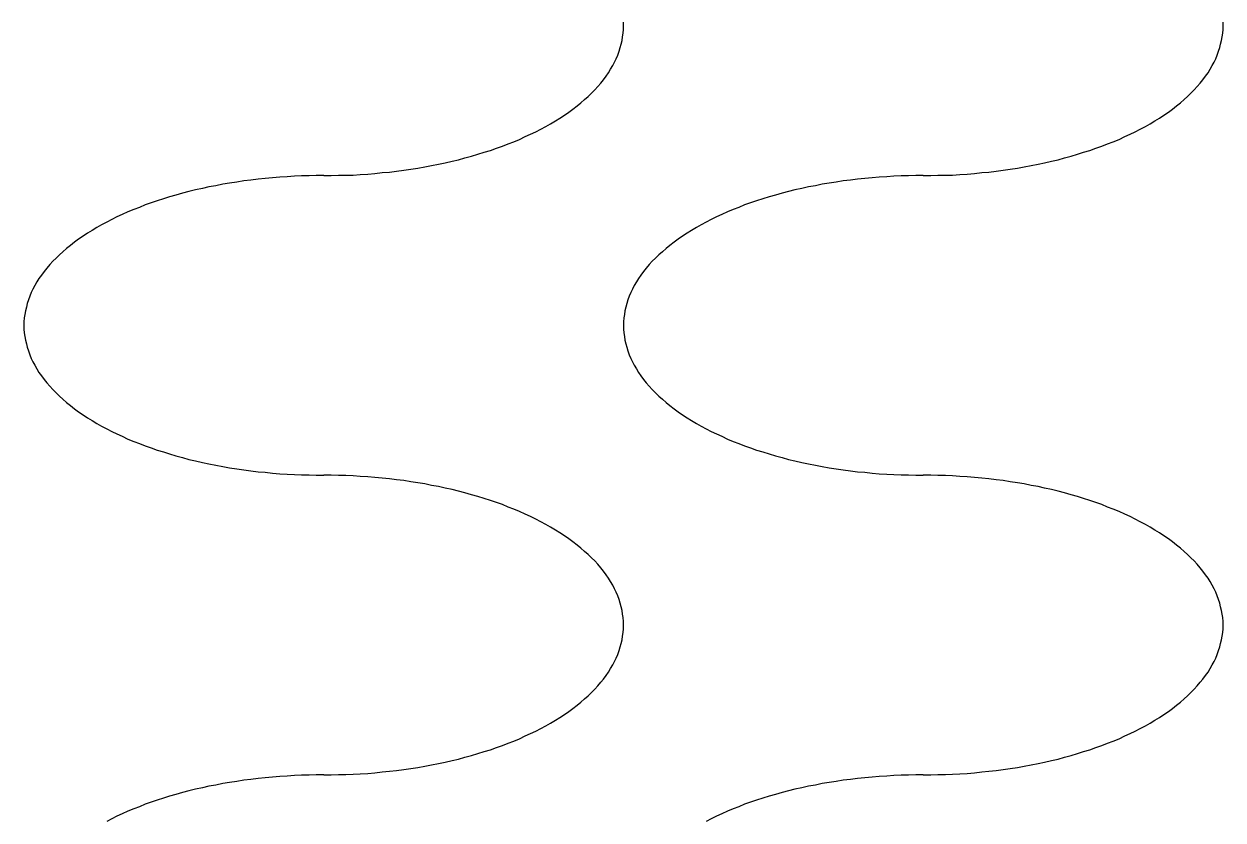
# Model space of a CAD drawing. Extents: x 0 to 40, y 0 to 70.
# Drawn here: x 29.6 to 30, y 52.5849 to 52.8506 of the extents above; entities that cross this region are included whole.
import ezdxf

# ---------------------------------------------------------------- set-up
doc = ezdxf.new("R2010")
doc.units = 0
doc.layers.add('AL_FOIL', color=2, linetype='CONTINUOUS')

msp = doc.modelspace()

# ---------------------------------------------------------------- linework, layer by layer
at = {"layer": 'AL_FOIL'}
for p, q in [((29.7999, 52.8475), (29.8, 52.8488)), ((29.8, 52.85), (29.8, 52.8512)), ((29.8, 52.8488), (29.8, 52.85)), ((29.9999, 52.8475), (30, 52.8488)), ((30, 52.85), (30, 52.8512)), ((30, 52.8488), (30, 52.85)), ((29.7992, 52.8439), (29.7995, 52.8451)), ((29.7995, 52.8451), (29.7997, 52.8463)), ((29.7997, 52.8463), (29.7999, 52.8475)), ((29.9992, 52.8439), (29.9995, 52.8451)), ((29.9995, 52.8451), (29.9997, 52.8463)), ((29.9997, 52.8463), (29.9999, 52.8475)), ((29.7976, 52.839), (29.7981, 52.8402)), ((29.7981, 52.8402), (29.7985, 52.8415)), ((29.7985, 52.8415), (29.7989, 52.8427)), ((29.7989, 52.8427), (29.7992, 52.8439)), ((29.9976, 52.839), (29.9981, 52.8402)), ((29.9981, 52.8402), (29.9985, 52.8415)), ((29.9985, 52.8415), (29.9989, 52.8427)), ((29.9989, 52.8427), (29.9992, 52.8439)), ((29.7957, 52.8355), (29.7964, 52.8367)), ((29.7964, 52.8367), (29.797, 52.8379)), ((29.797, 52.8379), (29.7976, 52.839)), ((29.9957, 52.8355), (29.9964, 52.8367)), ((29.9964, 52.8367), (29.997, 52.8379)), ((29.997, 52.8379), (29.9976, 52.839)), ((29.7924, 52.8309), (29.7933, 52.832)), ((29.7933, 52.832), (29.7942, 52.8332)), ((29.7942, 52.8332), (29.795, 52.8343)), ((29.795, 52.8343), (29.7957, 52.8355)), ((29.9924, 52.8309), (29.9933, 52.832)), ((29.9933, 52.832), (29.9942, 52.8332)), ((29.9942, 52.8332), (29.995, 52.8343)), ((29.995, 52.8343), (29.9957, 52.8355)), ((29.7893, 52.8275), (29.7904, 52.8286)), ((29.7904, 52.8286), (29.7914, 52.8297)), ((29.7914, 52.8297), (29.7924, 52.8309)), ((29.9893, 52.8275), (29.9904, 52.8286)), ((29.9904, 52.8286), (29.9914, 52.8297)), ((29.9914, 52.8297), (29.9924, 52.8309)), ((29.7845, 52.8233), (29.7858, 52.8243)), ((29.7858, 52.8243), (29.787, 52.8254)), ((29.787, 52.8254), (29.7882, 52.8264)), ((29.7882, 52.8264), (29.7893, 52.8275)), ((29.9845, 52.8233), (29.9858, 52.8243)), ((29.9858, 52.8243), (29.987, 52.8254)), ((29.987, 52.8254), (29.9882, 52.8264)), ((29.9882, 52.8264), (29.9893, 52.8275)), ((29.7788, 52.8192), (29.7803, 52.8202)), ((29.7803, 52.8202), (29.7818, 52.8212)), ((29.7818, 52.8212), (29.7831, 52.8222)), ((29.7831, 52.8222), (29.7845, 52.8233)), ((29.9788, 52.8192), (29.9803, 52.8202)), ((29.9803, 52.8202), (29.9818, 52.8212)), ((29.9818, 52.8212), (29.9831, 52.8222)), ((29.9831, 52.8222), (29.9845, 52.8233)), ((29.7724, 52.8155), (29.7741, 52.8164)), ((29.7741, 52.8164), (29.7757, 52.8173)), ((29.7757, 52.8173), (29.7773, 52.8183)), ((29.7773, 52.8183), (29.7788, 52.8192)), ((29.9724, 52.8155), (29.9741, 52.8164)), ((29.9741, 52.8164), (29.9757, 52.8173)), ((29.9757, 52.8173), (29.9773, 52.8183)), ((29.9773, 52.8183), (29.9788, 52.8192)), ((29.7634, 52.8113), (29.7653, 52.8121)), ((29.7653, 52.8121), (29.7672, 52.813)), ((29.7672, 52.813), (29.769, 52.8138)), ((29.769, 52.8138), (29.7707, 52.8146)), ((29.7707, 52.8146), (29.7724, 52.8155)), ((29.9634, 52.8113), (29.9653, 52.8121)), ((29.9653, 52.8121), (29.9672, 52.813)), ((29.9672, 52.813), (29.969, 52.8138)), ((29.969, 52.8138), (29.9707, 52.8146)), ((29.9707, 52.8146), (29.9724, 52.8155)), ((29.7535, 52.8078), (29.7556, 52.8084)), ((29.7556, 52.8084), (29.7576, 52.8091)), ((29.7576, 52.8091), (29.7596, 52.8098)), ((29.7596, 52.8098), (29.7615, 52.8106)), ((29.7615, 52.8106), (29.7634, 52.8113)), ((29.9535, 52.8078), (29.9556, 52.8084)), ((29.9556, 52.8084), (29.9576, 52.8091)), ((29.9576, 52.8091), (29.9596, 52.8098)), ((29.9596, 52.8098), (29.9615, 52.8106)), ((29.9615, 52.8106), (29.9634, 52.8113)), ((29.7383, 52.8038), (29.7405, 52.8043)), ((29.7405, 52.8043), (29.7428, 52.8048)), ((29.7428, 52.8048), (29.745, 52.8053)), ((29.745, 52.8053), (29.7471, 52.8059)), ((29.7471, 52.8059), (29.7493, 52.8065)), ((29.7493, 52.8065), (29.7514, 52.8071)), ((29.7514, 52.8071), (29.7535, 52.8078)), ((29.9383, 52.8038), (29.9405, 52.8043)), ((29.9405, 52.8043), (29.9428, 52.8048)), ((29.9428, 52.8048), (29.945, 52.8053)), ((29.945, 52.8053), (29.9471, 52.8059)), ((29.9471, 52.8059), (29.9493, 52.8065)), ((29.9493, 52.8065), (29.9514, 52.8071)), ((29.9514, 52.8071), (29.9535, 52.8078)), ((29.6975, 52.8), (29.6951, 52.7999)), ((29.7, 52.8), (29.6975, 52.8)), ((29.7, 52.8), (29.7025, 52.8)), ((29.7025, 52.8), (29.7049, 52.8001)), ((29.7049, 52.8001), (29.7074, 52.8001)), ((29.7074, 52.8001), (29.7098, 52.8002)), ((29.7098, 52.8002), (29.7122, 52.8004)), ((29.7122, 52.8004), (29.7147, 52.8005)), ((29.7147, 52.8005), (29.7171, 52.8007)), ((29.7171, 52.8007), (29.7195, 52.801)), ((29.7195, 52.801), (29.7219, 52.8012)), ((29.7219, 52.8012), (29.7243, 52.8015)), ((29.7243, 52.8015), (29.7267, 52.8018)), ((29.7267, 52.8018), (29.729, 52.8022)), ((29.729, 52.8022), (29.7314, 52.8025)), ((29.7314, 52.8025), (29.7337, 52.8029)), ((29.7337, 52.8029), (29.736, 52.8034)), ((29.736, 52.8034), (29.7383, 52.8038)), ((29.8975, 52.8), (29.8951, 52.7999)), ((29.9, 52.8), (29.8975, 52.8)), ((29.9, 52.8), (29.9025, 52.8)), ((29.9025, 52.8), (29.9049, 52.8001)), ((29.9049, 52.8001), (29.9074, 52.8001)), ((29.9074, 52.8001), (29.9098, 52.8002)), ((29.9098, 52.8002), (29.9122, 52.8004)), ((29.9122, 52.8004), (29.9147, 52.8005)), ((29.9147, 52.8005), (29.9171, 52.8007)), ((29.9171, 52.8007), (29.9195, 52.801)), ((29.9195, 52.801), (29.9219, 52.8012)), ((29.9219, 52.8012), (29.9243, 52.8015)), ((29.9243, 52.8015), (29.9267, 52.8018)), ((29.9267, 52.8018), (29.929, 52.8022)), ((29.929, 52.8022), (29.9314, 52.8025)), ((29.9314, 52.8025), (29.9337, 52.8029)), ((29.9337, 52.8029), (29.936, 52.8034)), ((29.936, 52.8034), (29.9383, 52.8038)), ((29.6617, 52.7962), (29.6595, 52.7957)), ((29.664, 52.7966), (29.6617, 52.7962)), ((29.6663, 52.7971), (29.664, 52.7966)), ((29.6686, 52.7975), (29.6663, 52.7971)), ((29.671, 52.7978), (29.6686, 52.7975)), ((29.6733, 52.7982), (29.671, 52.7978)), ((29.6757, 52.7985), (29.6733, 52.7982)), ((29.6781, 52.7988), (29.6757, 52.7985)), ((29.6805, 52.799), (29.6781, 52.7988)), ((29.6829, 52.7993), (29.6805, 52.799)), ((29.6853, 52.7995), (29.6829, 52.7993)), ((29.6878, 52.7996), (29.6853, 52.7995)), ((29.6902, 52.7998), (29.6878, 52.7996)), ((29.6926, 52.7999), (29.6902, 52.7998)), ((29.6951, 52.7999), (29.6926, 52.7999)), ((29.8617, 52.7962), (29.8595, 52.7957)), ((29.864, 52.7966), (29.8617, 52.7962)), ((29.8663, 52.7971), (29.864, 52.7966)), ((29.8686, 52.7975), (29.8663, 52.7971)), ((29.871, 52.7978), (29.8686, 52.7975)), ((29.8733, 52.7982), (29.871, 52.7978)), ((29.8757, 52.7985), (29.8733, 52.7982)), ((29.8781, 52.7988), (29.8757, 52.7985)), ((29.8805, 52.799), (29.8781, 52.7988)), ((29.8829, 52.7993), (29.8805, 52.799)), ((29.8853, 52.7995), (29.8829, 52.7993)), ((29.8878, 52.7996), (29.8853, 52.7995)), ((29.8902, 52.7998), (29.8878, 52.7996)), ((29.8926, 52.7999), (29.8902, 52.7998)), ((29.8951, 52.7999), (29.8926, 52.7999)), ((29.6465, 52.7922), (29.6444, 52.7916)), ((29.6486, 52.7929), (29.6465, 52.7922)), ((29.6507, 52.7935), (29.6486, 52.7929)), ((29.6529, 52.7941), (29.6507, 52.7935)), ((29.655, 52.7947), (29.6529, 52.7941)), ((29.6572, 52.7952), (29.655, 52.7947)), ((29.6595, 52.7957), (29.6572, 52.7952)), ((29.8465, 52.7922), (29.8444, 52.7916)), ((29.8486, 52.7929), (29.8465, 52.7922)), ((29.8507, 52.7935), (29.8486, 52.7929)), ((29.8529, 52.7941), (29.8507, 52.7935)), ((29.855, 52.7947), (29.8529, 52.7941)), ((29.8572, 52.7952), (29.855, 52.7947)), ((29.8595, 52.7957), (29.8572, 52.7952)), ((29.6366, 52.7887), (29.6347, 52.7879)), ((29.6385, 52.7894), (29.6366, 52.7887)), ((29.6404, 52.7902), (29.6385, 52.7894)), ((29.6424, 52.7909), (29.6404, 52.7902)), ((29.6444, 52.7916), (29.6424, 52.7909)), ((29.8366, 52.7887), (29.8347, 52.7879)), ((29.8385, 52.7894), (29.8366, 52.7887)), ((29.8404, 52.7902), (29.8385, 52.7894)), ((29.8424, 52.7909), (29.8404, 52.7902)), ((29.8444, 52.7916), (29.8424, 52.7909)), ((29.6276, 52.7845), (29.6259, 52.7836)), ((29.6293, 52.7854), (29.6276, 52.7845)), ((29.631, 52.7862), (29.6293, 52.7854)), ((29.6328, 52.787), (29.631, 52.7862)), ((29.6347, 52.7879), (29.6328, 52.787)), ((29.8276, 52.7845), (29.8259, 52.7836)), ((29.8293, 52.7854), (29.8276, 52.7845)), ((29.831, 52.7862), (29.8293, 52.7854)), ((29.8328, 52.787), (29.831, 52.7862)), ((29.8347, 52.7879), (29.8328, 52.787)), ((29.6212, 52.7808), (29.6197, 52.7798)), ((29.6227, 52.7817), (29.6212, 52.7808)), ((29.6243, 52.7827), (29.6227, 52.7817)), ((29.6259, 52.7836), (29.6243, 52.7827)), ((29.8212, 52.7808), (29.8197, 52.7798)), ((29.8227, 52.7817), (29.8212, 52.7808)), ((29.8243, 52.7827), (29.8227, 52.7817)), ((29.8259, 52.7836), (29.8243, 52.7827)), ((29.6155, 52.7767), (29.6142, 52.7757)), ((29.6169, 52.7778), (29.6155, 52.7767)), ((29.6182, 52.7788), (29.6169, 52.7778)), ((29.6197, 52.7798), (29.6182, 52.7788)), ((29.8155, 52.7767), (29.8142, 52.7757)), ((29.8169, 52.7778), (29.8155, 52.7767)), ((29.8182, 52.7788), (29.8169, 52.7778)), ((29.8197, 52.7798), (29.8182, 52.7788)), ((29.6107, 52.7725), (29.6096, 52.7714)), ((29.6118, 52.7736), (29.6107, 52.7725)), ((29.613, 52.7746), (29.6118, 52.7736)), ((29.6142, 52.7757), (29.613, 52.7746)), ((29.8107, 52.7725), (29.8096, 52.7714)), ((29.8118, 52.7736), (29.8107, 52.7725)), ((29.813, 52.7746), (29.8118, 52.7736)), ((29.8142, 52.7757), (29.813, 52.7746)), ((29.6067, 52.768), (29.6058, 52.7668)), ((29.6076, 52.7691), (29.6067, 52.768)), ((29.6086, 52.7703), (29.6076, 52.7691)), ((29.6096, 52.7714), (29.6086, 52.7703)), ((29.8067, 52.768), (29.8058, 52.7668)), ((29.8076, 52.7691), (29.8067, 52.768)), ((29.8086, 52.7703), (29.8076, 52.7691)), ((29.8096, 52.7714), (29.8086, 52.7703)), ((29.6043, 52.7645), (29.6036, 52.7633)), ((29.605, 52.7657), (29.6043, 52.7645)), ((29.6058, 52.7668), (29.605, 52.7657)), ((29.8043, 52.7645), (29.8036, 52.7633)), ((29.805, 52.7657), (29.8043, 52.7645)), ((29.8058, 52.7668), (29.805, 52.7657)), ((29.6024, 52.761), (29.6019, 52.7598)), ((29.603, 52.7621), (29.6024, 52.761)), ((29.6036, 52.7633), (29.603, 52.7621)), ((29.8024, 52.761), (29.8019, 52.7598)), ((29.803, 52.7621), (29.8024, 52.761)), ((29.8036, 52.7633), (29.803, 52.7621)), ((29.6008, 52.7561), (29.6005, 52.7549)), ((29.6011, 52.7573), (29.6008, 52.7561)), ((29.6015, 52.7585), (29.6011, 52.7573)), ((29.6019, 52.7598), (29.6015, 52.7585)), ((29.8008, 52.7561), (29.8005, 52.7549)), ((29.8011, 52.7573), (29.8008, 52.7561)), ((29.8015, 52.7585), (29.8011, 52.7573)), ((29.8019, 52.7598), (29.8015, 52.7585)), ((29.6001, 52.7525), (29.6, 52.7512)), ((29.6003, 52.7537), (29.6001, 52.7525)), ((29.6005, 52.7549), (29.6003, 52.7537)), ((29.8001, 52.7525), (29.8, 52.7512)), ((29.8003, 52.7537), (29.8001, 52.7525)), ((29.8005, 52.7549), (29.8003, 52.7537)), ((29.6, 52.7512), (29.6, 52.75)), ((29.6, 52.75), (29.6, 52.7488)), ((29.6, 52.7488), (29.6001, 52.7475)), ((29.8, 52.7512), (29.8, 52.75)), ((29.8, 52.75), (29.8, 52.7488)), ((29.8, 52.7488), (29.8001, 52.7475)), ((29.6001, 52.7475), (29.6003, 52.7463)), ((29.6003, 52.7463), (29.6005, 52.7451)), ((29.6005, 52.7451), (29.6008, 52.7439)), ((29.8001, 52.7475), (29.8003, 52.7463)), ((29.8003, 52.7463), (29.8005, 52.7451)), ((29.8005, 52.7451), (29.8008, 52.7439)), ((29.6008, 52.7439), (29.6011, 52.7427)), ((29.6011, 52.7427), (29.6015, 52.7415)), ((29.6015, 52.7415), (29.6019, 52.7402)), ((29.6019, 52.7402), (29.6024, 52.739)), ((29.8008, 52.7439), (29.8011, 52.7427)), ((29.8011, 52.7427), (29.8015, 52.7415)), ((29.8015, 52.7415), (29.8019, 52.7402)), ((29.8019, 52.7402), (29.8024, 52.739)), ((29.6024, 52.739), (29.603, 52.7379)), ((29.603, 52.7379), (29.6036, 52.7367)), ((29.6036, 52.7367), (29.6043, 52.7355)), ((29.8024, 52.739), (29.803, 52.7379)), ((29.803, 52.7379), (29.8036, 52.7367)), ((29.8036, 52.7367), (29.8043, 52.7355)), ((29.6043, 52.7355), (29.605, 52.7343)), ((29.605, 52.7343), (29.6058, 52.7332)), ((29.6058, 52.7332), (29.6067, 52.732)), ((29.6067, 52.732), (29.6076, 52.7309)), ((29.8043, 52.7355), (29.805, 52.7343)), ((29.805, 52.7343), (29.8058, 52.7332)), ((29.8058, 52.7332), (29.8067, 52.732)), ((29.8067, 52.732), (29.8076, 52.7309)), ((29.6076, 52.7309), (29.6086, 52.7297)), ((29.6086, 52.7297), (29.6096, 52.7286)), ((29.6096, 52.7286), (29.6107, 52.7275)), ((29.8076, 52.7309), (29.8086, 52.7297)), ((29.8086, 52.7297), (29.8096, 52.7286)), ((29.8096, 52.7286), (29.8107, 52.7275)), ((29.6107, 52.7275), (29.6118, 52.7264)), ((29.6118, 52.7264), (29.613, 52.7254)), ((29.613, 52.7254), (29.6142, 52.7243)), ((29.6142, 52.7243), (29.6155, 52.7233)), ((29.8107, 52.7275), (29.8118, 52.7264)), ((29.8118, 52.7264), (29.813, 52.7254)), ((29.813, 52.7254), (29.8142, 52.7243)), ((29.8142, 52.7243), (29.8155, 52.7233)), ((29.6155, 52.7233), (29.6169, 52.7222)), ((29.6169, 52.7222), (29.6182, 52.7212)), ((29.6182, 52.7212), (29.6197, 52.7202)), ((29.6197, 52.7202), (29.6212, 52.7192)), ((29.8155, 52.7233), (29.8169, 52.7222)), ((29.8169, 52.7222), (29.8182, 52.7212)), ((29.8182, 52.7212), (29.8197, 52.7202)), ((29.8197, 52.7202), (29.8212, 52.7192)), ((29.6212, 52.7192), (29.6227, 52.7183)), ((29.6227, 52.7183), (29.6243, 52.7173)), ((29.6243, 52.7173), (29.6259, 52.7164)), ((29.6259, 52.7164), (29.6276, 52.7155)), ((29.8212, 52.7192), (29.8227, 52.7183)), ((29.8227, 52.7183), (29.8243, 52.7173)), ((29.8243, 52.7173), (29.8259, 52.7164)), ((29.8259, 52.7164), (29.8276, 52.7155)), ((29.6276, 52.7155), (29.6293, 52.7146)), ((29.6293, 52.7146), (29.631, 52.7138)), ((29.631, 52.7138), (29.6328, 52.713)), ((29.6328, 52.713), (29.6347, 52.7121)), ((29.6347, 52.7121), (29.6366, 52.7113)), ((29.8276, 52.7155), (29.8293, 52.7146)), ((29.8293, 52.7146), (29.831, 52.7138)), ((29.831, 52.7138), (29.8328, 52.713)), ((29.8328, 52.713), (29.8347, 52.7121)), ((29.8347, 52.7121), (29.8366, 52.7113)), ((29.6366, 52.7113), (29.6385, 52.7106)), ((29.6385, 52.7106), (29.6404, 52.7098)), ((29.6404, 52.7098), (29.6424, 52.7091)), ((29.6424, 52.7091), (29.6444, 52.7084)), ((29.6444, 52.7084), (29.6465, 52.7078)), ((29.8366, 52.7113), (29.8385, 52.7106)), ((29.8385, 52.7106), (29.8404, 52.7098)), ((29.8404, 52.7098), (29.8424, 52.7091)), ((29.8424, 52.7091), (29.8444, 52.7084)), ((29.8444, 52.7084), (29.8465, 52.7078)), ((29.6465, 52.7078), (29.6486, 52.7071)), ((29.6486, 52.7071), (29.6507, 52.7065)), ((29.6507, 52.7065), (29.6529, 52.7059)), ((29.6529, 52.7059), (29.655, 52.7053)), ((29.655, 52.7053), (29.6572, 52.7048)), ((29.6572, 52.7048), (29.6595, 52.7043)), ((29.6595, 52.7043), (29.6617, 52.7038)), ((29.8465, 52.7078), (29.8486, 52.7071)), ((29.8486, 52.7071), (29.8507, 52.7065)), ((29.8507, 52.7065), (29.8529, 52.7059)), ((29.8529, 52.7059), (29.855, 52.7053)), ((29.855, 52.7053), (29.8572, 52.7048)), ((29.8572, 52.7048), (29.8595, 52.7043)), ((29.8595, 52.7043), (29.8617, 52.7038)), ((29.6617, 52.7038), (29.664, 52.7034)), ((29.664, 52.7034), (29.6663, 52.7029)), ((29.6663, 52.7029), (29.6686, 52.7025)), ((29.6686, 52.7025), (29.671, 52.7022)), ((29.671, 52.7022), (29.6733, 52.7018)), ((29.6733, 52.7018), (29.6757, 52.7015)), ((29.6757, 52.7015), (29.6781, 52.7012)), ((29.6781, 52.7012), (29.6805, 52.701)), ((29.6805, 52.701), (29.6829, 52.7007)), ((29.6829, 52.7007), (29.6853, 52.7005)), ((29.6853, 52.7005), (29.6878, 52.7004)), ((29.6878, 52.7004), (29.6902, 52.7002)), ((29.6902, 52.7002), (29.6926, 52.7001)), ((29.6926, 52.7001), (29.6951, 52.7001)), ((29.6951, 52.7001), (29.6975, 52.7)), ((29.6975, 52.7), (29.7, 52.7)), ((29.7025, 52.7), (29.7, 52.7)), ((29.7049, 52.6999), (29.7025, 52.7)), ((29.8617, 52.7038), (29.864, 52.7034)), ((29.864, 52.7034), (29.8663, 52.7029)), ((29.8663, 52.7029), (29.8686, 52.7025)), ((29.8686, 52.7025), (29.871, 52.7022)), ((29.871, 52.7022), (29.8733, 52.7018)), ((29.8733, 52.7018), (29.8757, 52.7015)), ((29.8757, 52.7015), (29.8781, 52.7012)), ((29.8781, 52.7012), (29.8805, 52.701)), ((29.8805, 52.701), (29.8829, 52.7007)), ((29.8829, 52.7007), (29.8853, 52.7005)), ((29.8853, 52.7005), (29.8878, 52.7004)), ((29.8878, 52.7004), (29.8902, 52.7002)), ((29.8902, 52.7002), (29.8926, 52.7001)), ((29.8926, 52.7001), (29.8951, 52.7001)), ((29.8951, 52.7001), (29.8975, 52.7)), ((29.8975, 52.7), (29.9, 52.7)), ((29.9025, 52.7), (29.9, 52.7)), ((29.9049, 52.6999), (29.9025, 52.7)), ((29.7074, 52.6999), (29.7049, 52.6999)), ((29.7098, 52.6998), (29.7074, 52.6999)), ((29.7122, 52.6996), (29.7098, 52.6998)), ((29.7147, 52.6995), (29.7122, 52.6996)), ((29.7171, 52.6993), (29.7147, 52.6995)), ((29.7195, 52.699), (29.7171, 52.6993)), ((29.7219, 52.6988), (29.7195, 52.699)), ((29.7243, 52.6985), (29.7219, 52.6988)), ((29.7267, 52.6982), (29.7243, 52.6985)), ((29.729, 52.6978), (29.7267, 52.6982)), ((29.7314, 52.6975), (29.729, 52.6978)), ((29.7337, 52.6971), (29.7314, 52.6975)), ((29.736, 52.6966), (29.7337, 52.6971)), ((29.7383, 52.6962), (29.736, 52.6966)), ((29.7405, 52.6957), (29.7383, 52.6962)), ((29.9074, 52.6999), (29.9049, 52.6999)), ((29.9098, 52.6998), (29.9074, 52.6999)), ((29.9122, 52.6996), (29.9098, 52.6998)), ((29.9147, 52.6995), (29.9122, 52.6996)), ((29.9171, 52.6993), (29.9147, 52.6995)), ((29.9195, 52.699), (29.9171, 52.6993)), ((29.9219, 52.6988), (29.9195, 52.699)), ((29.9243, 52.6985), (29.9219, 52.6988)), ((29.9267, 52.6982), (29.9243, 52.6985)), ((29.929, 52.6978), (29.9267, 52.6982)), ((29.9314, 52.6975), (29.929, 52.6978)), ((29.9337, 52.6971), (29.9314, 52.6975)), ((29.936, 52.6966), (29.9337, 52.6971)), ((29.9383, 52.6962), (29.936, 52.6966)), ((29.9405, 52.6957), (29.9383, 52.6962)), ((29.7428, 52.6952), (29.7405, 52.6957)), ((29.745, 52.6947), (29.7428, 52.6952)), ((29.7471, 52.6941), (29.745, 52.6947)), ((29.7493, 52.6935), (29.7471, 52.6941)), ((29.7514, 52.6929), (29.7493, 52.6935)), ((29.7535, 52.6922), (29.7514, 52.6929)), ((29.7556, 52.6916), (29.7535, 52.6922)), ((29.9428, 52.6952), (29.9405, 52.6957)), ((29.945, 52.6947), (29.9428, 52.6952)), ((29.9471, 52.6941), (29.945, 52.6947)), ((29.9493, 52.6935), (29.9471, 52.6941)), ((29.9514, 52.6929), (29.9493, 52.6935)), ((29.9535, 52.6922), (29.9514, 52.6929)), ((29.9556, 52.6916), (29.9535, 52.6922)), ((29.7576, 52.6909), (29.7556, 52.6916)), ((29.7596, 52.6902), (29.7576, 52.6909)), ((29.7615, 52.6894), (29.7596, 52.6902)), ((29.7634, 52.6887), (29.7615, 52.6894)), ((29.7653, 52.6879), (29.7634, 52.6887)), ((29.9576, 52.6909), (29.9556, 52.6916)), ((29.9596, 52.6902), (29.9576, 52.6909)), ((29.9615, 52.6894), (29.9596, 52.6902)), ((29.9634, 52.6887), (29.9615, 52.6894)), ((29.9653, 52.6879), (29.9634, 52.6887)), ((29.7672, 52.687), (29.7653, 52.6879)), ((29.769, 52.6862), (29.7672, 52.687)), ((29.7707, 52.6854), (29.769, 52.6862)), ((29.7724, 52.6845), (29.7707, 52.6854)), ((29.7741, 52.6836), (29.7724, 52.6845)), ((29.9672, 52.687), (29.9653, 52.6879)), ((29.969, 52.6862), (29.9672, 52.687)), ((29.9707, 52.6854), (29.969, 52.6862)), ((29.9724, 52.6845), (29.9707, 52.6854)), ((29.9741, 52.6836), (29.9724, 52.6845)), ((29.7757, 52.6827), (29.7741, 52.6836)), ((29.7773, 52.6817), (29.7757, 52.6827)), ((29.7788, 52.6808), (29.7773, 52.6817)), ((29.7803, 52.6798), (29.7788, 52.6808)), ((29.9757, 52.6827), (29.9741, 52.6836)), ((29.9773, 52.6817), (29.9757, 52.6827)), ((29.9788, 52.6808), (29.9773, 52.6817)), ((29.9803, 52.6798), (29.9788, 52.6808)), ((29.7818, 52.6788), (29.7803, 52.6798)), ((29.7831, 52.6778), (29.7818, 52.6788)), ((29.7845, 52.6767), (29.7831, 52.6778)), ((29.7858, 52.6757), (29.7845, 52.6767)), ((29.9818, 52.6788), (29.9803, 52.6798)), ((29.9831, 52.6778), (29.9818, 52.6788)), ((29.9845, 52.6767), (29.9831, 52.6778)), ((29.9858, 52.6757), (29.9845, 52.6767)), ((29.787, 52.6746), (29.7858, 52.6757)), ((29.7882, 52.6736), (29.787, 52.6746)), ((29.7893, 52.6725), (29.7882, 52.6736)), ((29.7904, 52.6714), (29.7893, 52.6725)), ((29.987, 52.6746), (29.9858, 52.6757)), ((29.9882, 52.6736), (29.987, 52.6746)), ((29.9893, 52.6725), (29.9882, 52.6736)), ((29.9904, 52.6714), (29.9893, 52.6725)), ((29.7914, 52.6703), (29.7904, 52.6714)), ((29.7924, 52.6691), (29.7914, 52.6703)), ((29.7933, 52.668), (29.7924, 52.6691)), ((29.7942, 52.6668), (29.7933, 52.668)), ((29.9914, 52.6703), (29.9904, 52.6714)), ((29.9924, 52.6691), (29.9914, 52.6703)), ((29.9933, 52.668), (29.9924, 52.6691)), ((29.9942, 52.6668), (29.9933, 52.668)), ((29.795, 52.6657), (29.7942, 52.6668)), ((29.7957, 52.6645), (29.795, 52.6657)), ((29.7964, 52.6633), (29.7957, 52.6645)), ((29.995, 52.6657), (29.9942, 52.6668)), ((29.9957, 52.6645), (29.995, 52.6657)), ((29.9964, 52.6633), (29.9957, 52.6645)), ((29.797, 52.6621), (29.7964, 52.6633)), ((29.7976, 52.661), (29.797, 52.6621)), ((29.7981, 52.6598), (29.7976, 52.661)), ((29.997, 52.6621), (29.9964, 52.6633)), ((29.9976, 52.661), (29.997, 52.6621)), ((29.9981, 52.6598), (29.9976, 52.661)), ((29.7985, 52.6585), (29.7981, 52.6598)), ((29.7989, 52.6573), (29.7985, 52.6585)), ((29.7992, 52.6561), (29.7989, 52.6573)), ((29.7995, 52.6549), (29.7992, 52.6561)), ((29.9985, 52.6585), (29.9981, 52.6598)), ((29.9989, 52.6573), (29.9985, 52.6585)), ((29.9992, 52.6561), (29.9989, 52.6573)), ((29.9995, 52.6549), (29.9992, 52.6561)), ((29.7997, 52.6537), (29.7995, 52.6549)), ((29.7999, 52.6525), (29.7997, 52.6537)), ((29.8, 52.6512), (29.7999, 52.6525)), ((29.9997, 52.6537), (29.9995, 52.6549)), ((29.9999, 52.6525), (29.9997, 52.6537)), ((30, 52.6512), (29.9999, 52.6525)), ((29.7999, 52.6475), (29.8, 52.6488)), ((29.8, 52.65), (29.8, 52.6512)), ((29.8, 52.6488), (29.8, 52.65)), ((29.9999, 52.6475), (30, 52.6488)), ((30, 52.65), (30, 52.6512)), ((30, 52.6488), (30, 52.65)), ((29.7992, 52.6439), (29.7995, 52.6451)), ((29.7995, 52.6451), (29.7997, 52.6463)), ((29.7997, 52.6463), (29.7999, 52.6475)), ((29.9992, 52.6439), (29.9995, 52.6451)), ((29.9995, 52.6451), (29.9997, 52.6463)), ((29.9997, 52.6463), (29.9999, 52.6475)), ((29.7976, 52.639), (29.7981, 52.6402)), ((29.7981, 52.6402), (29.7985, 52.6415)), ((29.7985, 52.6415), (29.7989, 52.6427)), ((29.7989, 52.6427), (29.7992, 52.6439)), ((29.9976, 52.639), (29.9981, 52.6402)), ((29.9981, 52.6402), (29.9985, 52.6415)), ((29.9985, 52.6415), (29.9989, 52.6427)), ((29.9989, 52.6427), (29.9992, 52.6439)), ((29.7957, 52.6355), (29.7964, 52.6367)), ((29.7964, 52.6367), (29.797, 52.6379)), ((29.797, 52.6379), (29.7976, 52.639)), ((29.9957, 52.6355), (29.9964, 52.6367)), ((29.9964, 52.6367), (29.997, 52.6379)), ((29.997, 52.6379), (29.9976, 52.639)), ((29.7924, 52.6309), (29.7933, 52.632)), ((29.7933, 52.632), (29.7942, 52.6332)), ((29.7942, 52.6332), (29.795, 52.6343)), ((29.795, 52.6343), (29.7957, 52.6355)), ((29.9924, 52.6309), (29.9933, 52.632)), ((29.9933, 52.632), (29.9942, 52.6332)), ((29.9942, 52.6332), (29.995, 52.6343)), ((29.995, 52.6343), (29.9957, 52.6355)), ((29.7893, 52.6275), (29.7904, 52.6286)), ((29.7904, 52.6286), (29.7914, 52.6297)), ((29.7914, 52.6297), (29.7924, 52.6309)), ((29.9893, 52.6275), (29.9904, 52.6286)), ((29.9904, 52.6286), (29.9914, 52.6297)), ((29.9914, 52.6297), (29.9924, 52.6309)), ((29.7845, 52.6233), (29.7858, 52.6243)), ((29.7858, 52.6243), (29.787, 52.6254)), ((29.787, 52.6254), (29.7882, 52.6264)), ((29.7882, 52.6264), (29.7893, 52.6275)), ((29.9845, 52.6233), (29.9858, 52.6243)), ((29.9858, 52.6243), (29.987, 52.6254)), ((29.987, 52.6254), (29.9882, 52.6264)), ((29.9882, 52.6264), (29.9893, 52.6275)), ((29.7788, 52.6192), (29.7803, 52.6202)), ((29.7803, 52.6202), (29.7818, 52.6212)), ((29.7818, 52.6212), (29.7831, 52.6222)), ((29.7831, 52.6222), (29.7845, 52.6233)), ((29.9788, 52.6192), (29.9803, 52.6202)), ((29.9803, 52.6202), (29.9818, 52.6212)), ((29.9818, 52.6212), (29.9831, 52.6222)), ((29.9831, 52.6222), (29.9845, 52.6233)), ((29.7724, 52.6155), (29.7741, 52.6164)), ((29.7741, 52.6164), (29.7757, 52.6173)), ((29.7757, 52.6173), (29.7773, 52.6183)), ((29.7773, 52.6183), (29.7788, 52.6192)), ((29.9724, 52.6155), (29.9741, 52.6164)), ((29.9741, 52.6164), (29.9757, 52.6173)), ((29.9757, 52.6173), (29.9773, 52.6183)), ((29.9773, 52.6183), (29.9788, 52.6192)), ((29.7634, 52.6113), (29.7653, 52.6121)), ((29.7653, 52.6121), (29.7672, 52.613)), ((29.7672, 52.613), (29.769, 52.6138)), ((29.769, 52.6138), (29.7707, 52.6146)), ((29.7707, 52.6146), (29.7724, 52.6155)), ((29.9634, 52.6113), (29.9653, 52.6121)), ((29.9653, 52.6121), (29.9672, 52.613)), ((29.9672, 52.613), (29.969, 52.6138)), ((29.969, 52.6138), (29.9707, 52.6146)), ((29.9707, 52.6146), (29.9724, 52.6155)), ((29.7535, 52.6078), (29.7556, 52.6084)), ((29.7556, 52.6084), (29.7576, 52.6091)), ((29.7576, 52.6091), (29.7596, 52.6098)), ((29.7596, 52.6098), (29.7615, 52.6106)), ((29.7615, 52.6106), (29.7634, 52.6113)), ((29.9535, 52.6078), (29.9556, 52.6084)), ((29.9556, 52.6084), (29.9576, 52.6091)), ((29.9576, 52.6091), (29.9596, 52.6098)), ((29.9596, 52.6098), (29.9615, 52.6106)), ((29.9615, 52.6106), (29.9634, 52.6113)), ((29.7383, 52.6038), (29.7405, 52.6043)), ((29.7405, 52.6043), (29.7428, 52.6048)), ((29.7428, 52.6048), (29.745, 52.6053)), ((29.745, 52.6053), (29.7471, 52.6059)), ((29.7471, 52.6059), (29.7493, 52.6065)), ((29.7493, 52.6065), (29.7514, 52.6071)), ((29.7514, 52.6071), (29.7535, 52.6078)), ((29.9383, 52.6038), (29.9405, 52.6043)), ((29.9405, 52.6043), (29.9428, 52.6048)), ((29.9428, 52.6048), (29.945, 52.6053)), ((29.945, 52.6053), (29.9471, 52.6059)), ((29.9471, 52.6059), (29.9493, 52.6065)), ((29.9493, 52.6065), (29.9514, 52.6071)), ((29.9514, 52.6071), (29.9535, 52.6078)), ((29.6975, 52.6), (29.6951, 52.5999)), ((29.7, 52.6), (29.6975, 52.6)), ((29.7, 52.6), (29.7025, 52.6)), ((29.7025, 52.6), (29.7049, 52.6001)), ((29.7049, 52.6001), (29.7074, 52.6001)), ((29.7074, 52.6001), (29.7098, 52.6002)), ((29.7098, 52.6002), (29.7122, 52.6004)), ((29.7122, 52.6004), (29.7147, 52.6005)), ((29.7147, 52.6005), (29.7171, 52.6007)), ((29.7171, 52.6007), (29.7195, 52.601)), ((29.7195, 52.601), (29.7219, 52.6012)), ((29.7219, 52.6012), (29.7243, 52.6015)), ((29.7243, 52.6015), (29.7267, 52.6018)), ((29.7267, 52.6018), (29.729, 52.6022)), ((29.729, 52.6022), (29.7314, 52.6025)), ((29.7314, 52.6025), (29.7337, 52.6029)), ((29.7337, 52.6029), (29.736, 52.6034)), ((29.736, 52.6034), (29.7383, 52.6038)), ((29.8975, 52.6), (29.8951, 52.5999)), ((29.9, 52.6), (29.8975, 52.6)), ((29.9, 52.6), (29.9025, 52.6)), ((29.9025, 52.6), (29.9049, 52.6001)), ((29.9049, 52.6001), (29.9074, 52.6001)), ((29.9074, 52.6001), (29.9098, 52.6002)), ((29.9098, 52.6002), (29.9122, 52.6004)), ((29.9122, 52.6004), (29.9147, 52.6005)), ((29.9147, 52.6005), (29.9171, 52.6007)), ((29.9171, 52.6007), (29.9195, 52.601)), ((29.9195, 52.601), (29.9219, 52.6012)), ((29.9219, 52.6012), (29.9243, 52.6015)), ((29.9243, 52.6015), (29.9267, 52.6018)), ((29.9267, 52.6018), (29.929, 52.6022)), ((29.929, 52.6022), (29.9314, 52.6025)), ((29.9314, 52.6025), (29.9337, 52.6029)), ((29.9337, 52.6029), (29.936, 52.6034)), ((29.936, 52.6034), (29.9383, 52.6038)), ((29.6617, 52.5962), (29.6595, 52.5957)), ((29.664, 52.5966), (29.6617, 52.5962)), ((29.6663, 52.5971), (29.664, 52.5966)), ((29.6686, 52.5975), (29.6663, 52.5971)), ((29.671, 52.5978), (29.6686, 52.5975)), ((29.6733, 52.5982), (29.671, 52.5978)), ((29.6757, 52.5985), (29.6733, 52.5982)), ((29.6781, 52.5988), (29.6757, 52.5985)), ((29.6805, 52.599), (29.6781, 52.5988)), ((29.6829, 52.5993), (29.6805, 52.599)), ((29.6853, 52.5995), (29.6829, 52.5993)), ((29.6878, 52.5996), (29.6853, 52.5995)), ((29.6902, 52.5998), (29.6878, 52.5996)), ((29.6926, 52.5999), (29.6902, 52.5998)), ((29.6951, 52.5999), (29.6926, 52.5999)), ((29.8617, 52.5962), (29.8595, 52.5957)), ((29.864, 52.5966), (29.8617, 52.5962)), ((29.8663, 52.5971), (29.864, 52.5966)), ((29.8686, 52.5975), (29.8663, 52.5971)), ((29.871, 52.5978), (29.8686, 52.5975)), ((29.8733, 52.5982), (29.871, 52.5978)), ((29.8757, 52.5985), (29.8733, 52.5982)), ((29.8781, 52.5988), (29.8757, 52.5985)), ((29.8805, 52.599), (29.8781, 52.5988)), ((29.8829, 52.5993), (29.8805, 52.599)), ((29.8853, 52.5995), (29.8829, 52.5993)), ((29.8878, 52.5996), (29.8853, 52.5995)), ((29.8902, 52.5998), (29.8878, 52.5996)), ((29.8926, 52.5999), (29.8902, 52.5998)), ((29.8951, 52.5999), (29.8926, 52.5999)), ((29.6465, 52.5922), (29.6444, 52.5916)), ((29.6486, 52.5929), (29.6465, 52.5922)), ((29.6507, 52.5935), (29.6486, 52.5929)), ((29.6529, 52.5941), (29.6507, 52.5935)), ((29.655, 52.5947), (29.6529, 52.5941)), ((29.6572, 52.5952), (29.655, 52.5947)), ((29.6595, 52.5957), (29.6572, 52.5952)), ((29.8465, 52.5922), (29.8444, 52.5916)), ((29.8486, 52.5929), (29.8465, 52.5922)), ((29.8507, 52.5935), (29.8486, 52.5929)), ((29.8529, 52.5941), (29.8507, 52.5935)), ((29.855, 52.5947), (29.8529, 52.5941)), ((29.8572, 52.5952), (29.855, 52.5947)), ((29.8595, 52.5957), (29.8572, 52.5952)), ((29.6366, 52.5887), (29.6347, 52.5879)), ((29.6385, 52.5894), (29.6366, 52.5887)), ((29.6404, 52.5902), (29.6385, 52.5894)), ((29.6424, 52.5909), (29.6404, 52.5902)), ((29.6444, 52.5916), (29.6424, 52.5909)), ((29.8366, 52.5887), (29.8347, 52.5879)), ((29.8385, 52.5894), (29.8366, 52.5887)), ((29.8404, 52.5902), (29.8385, 52.5894)), ((29.8424, 52.5909), (29.8404, 52.5902)), ((29.8444, 52.5916), (29.8424, 52.5909)), ((29.6293, 52.5854), (29.6276, 52.5845)), ((29.631, 52.5862), (29.6293, 52.5854)), ((29.6328, 52.587), (29.631, 52.5862)), ((29.6347, 52.5879), (29.6328, 52.587)), ((29.8293, 52.5854), (29.8276, 52.5845)), ((29.831, 52.5862), (29.8293, 52.5854)), ((29.8328, 52.587), (29.831, 52.5862)), ((29.8347, 52.5879), (29.8328, 52.587))]:
    msp.add_line(p, q, dxfattribs=at)

doc.saveas('drawing.dxf')
